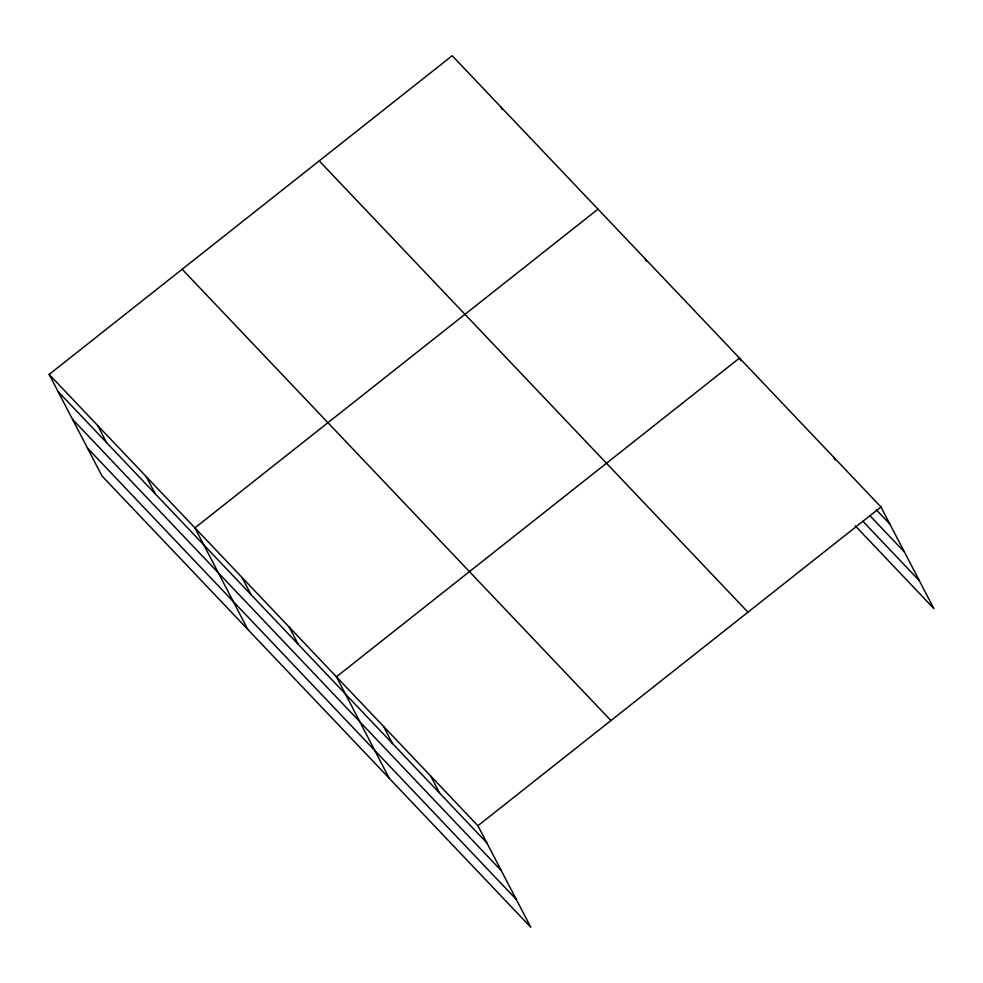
<?xml version="1.0" encoding="UTF-8"?>
<svg xmlns="http://www.w3.org/2000/svg" width="983" height="983" viewBox="0 0 983 983"><rect width="100%" height="100%" fill="white"/><g stroke="black" fill="none" stroke-linecap="round" stroke-linejoin="round"><path stroke-width="1.47" d="M49.15 374.437L477.922 825.745L530.795 927.288L102.011 475.993L49.15 374.437L452.205 55.712L880.989 507.007L933.85 608.563L855.247 525.819M597.996 209.146L194.929 527.883L247.802 629.439M477.922 825.745L880.989 507.007M876.246 509.735L889.873 524.074M869.795 515.547L904.385 551.954M862.742 521.113L919.338 580.683M319.205 160.893L747.977 612.188M182.162 269.256L610.934 720.564M58.034 391.504L486.818 842.812M72.545 419.385L501.33 870.692M87.499 448.113L516.284 899.408M833.817 457.365L835.181 459.995M740.85 360.7L739.486 358.082L336.432 676.808L389.293 778.364M645.155 258.787L646.519 261.417M500.802 106.852L502.166 109.482M430.763 776.103L439.647 793.17M383.591 726.462L392.487 743.529M289.26 627.166L298.156 644.234M242.101 577.525L250.984 594.592M146.344 476.743L155.228 493.81M97.747 425.59L106.631 442.657"/></g></svg>
